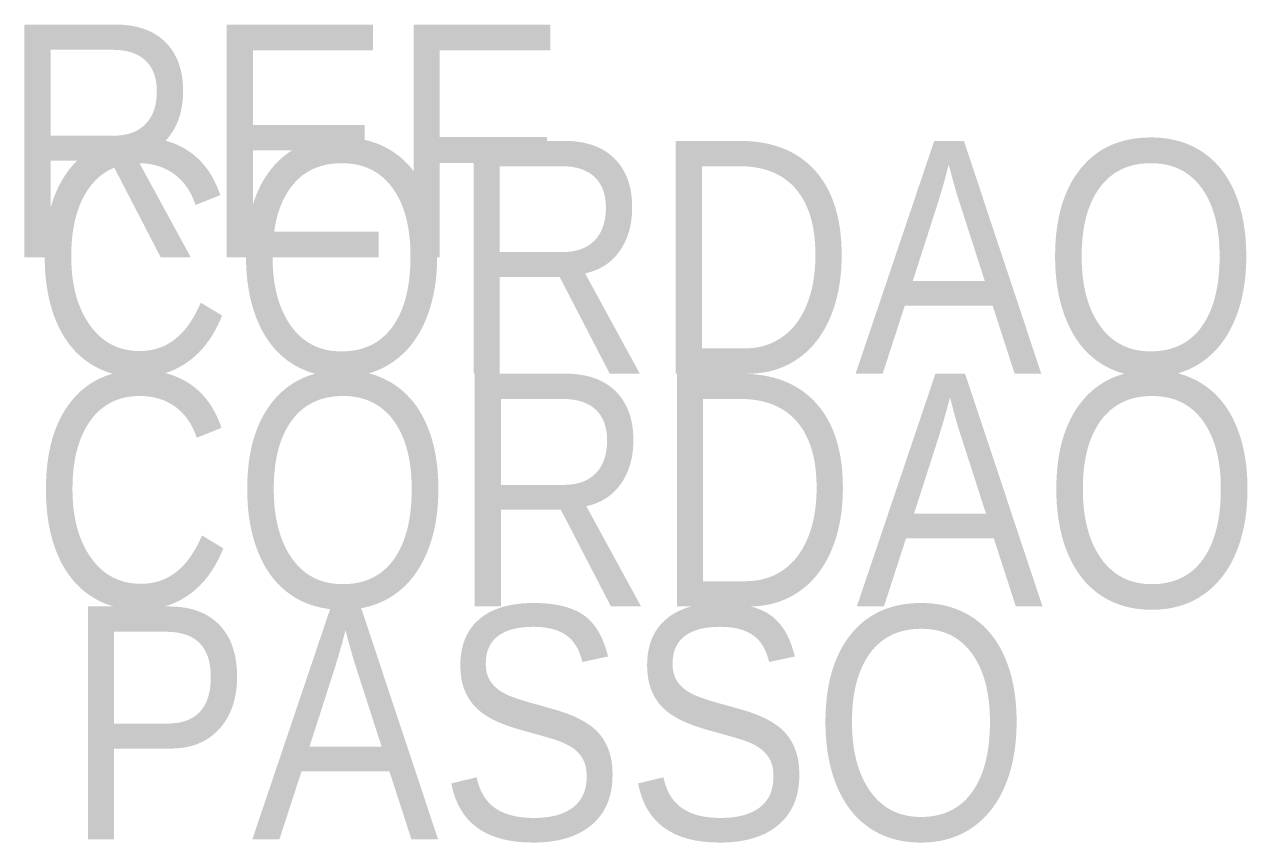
# Model space of a CAD drawing. Extents: x 24.9 to 35.4, y 24.9 to 31.9.
import ezdxf
from ezdxf.enums import TextEntityAlignment as Align

# ---------------------------------------------------------------- set-up
doc = ezdxf.new("R2010")
doc.units = 0
doc.header["$LTSCALE"] = 7
doc.header["$MEASUREMENT"] = 0
doc.layers.add('EME-SOLDAS', color=11, linetype='CONTINUOUS')
doc.styles.add('REGUA', font='IC-Romans.shx', dxfattribs={"width": 0.9})

msp = doc.modelspace()

# ---------------------------------------------------------------- texts
at = {"layer": 'EME-SOLDAS', "color": 2, "style": 'REGUA', "width": 0.9}
for tag, text, p in [('REF', '', (29.543, 29.333)), ('CORDAO', '', (35.543, 28.333)), ('PASSO', 'PASSO', (33.569, 24.333))]:
    msp.add_attdef(tag, text=text, height=2, dxfattribs=at).set_placement(p, align=Align.BOTTOM_RIGHT)
msp.add_attdef('CORDAO', text='', height=2, dxfattribs=at).set_placement((30.271, 26.333), align=Align.BOTTOM_CENTER)

doc.saveas('drawing.dxf')
